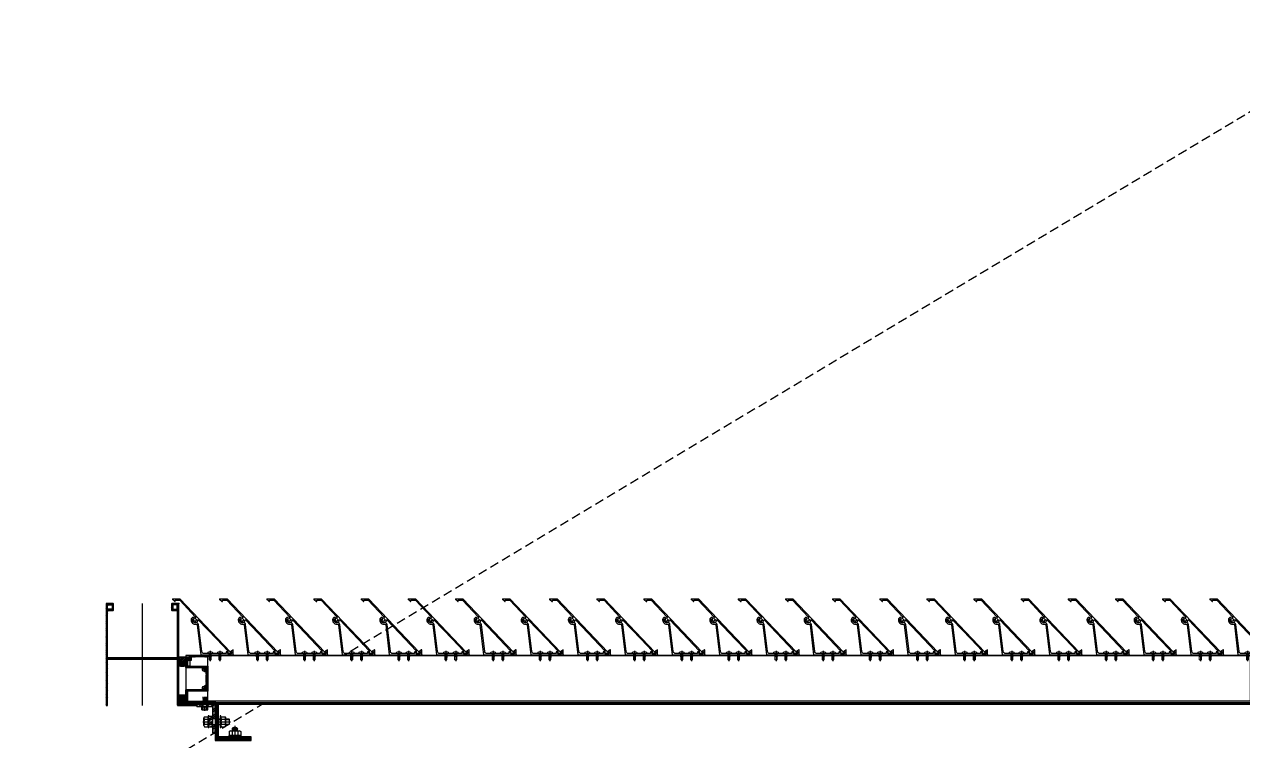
# Model space of a CAD drawing. Header units: millimetres. Extents: x 663313 to 1226001, y 1431724 to 1620898.
# Drawn here: x 710745 to 712425, y 1518600 to 1519588 of the extents above; entities that cross this region are included whole.
import ezdxf
from ezdxf.xclip import XClip

# ---------------------------------------------------------------- set-up
doc = ezdxf.new("R2010")
doc.units = ezdxf.units.MM
doc.header["$XCLIPFRAME"] = 0
doc.set_wipeout_variables(frame=1)
doc.linetypes.add('CENTER', pattern=[50.8, 31.75, -6.35, 6.35, -6.35])
doc.linetypes.add('HIDDEN', pattern=[0.375, 0.25, -0.125])
for name, color, linetype, plot in [('000 - STRUCTURE_STEEL_ACCESORIES_DEF_SUB', 7, 'Continuous', False), ('010 - ASPG_EXTR_DEF_SUB', 7, 'Continuous', False), ('010 - ASPG_FRAMING_DEF_SUB', 7, 'Continuous', False)]:
    doc.layers.add(name, color=color, linetype=linetype, plot=plot)
for name, color, linetype in [('000 - STRUCTURE_STEEL_ACCESORIES_MAIN_COLOR_2', 7, 'Continuous'), ('000 - STRUCTURE_STEEL_ACCESORIES_SUB_COLOR_3', 7, 'Continuous'), ('000 - STRUCTURE_STEEL_ACCESORIES_WIPEOUT_', 7, 'Continuous'), ('010 - ASPG_ACCESSORIES_HATCH_', 7, 'Continuous'), ('010 - ASPG_ACCESSORIES_MAIN_COLOR_1', 7, 'Continuous'), ('010 - ASPG_ACCESSORIES_SUB_COLOR_1', 7, 'Continuous'), ('010 - ASPG_ACCESSORIES_SUB_COLOR_2', 7, 'Continuous'), ('010 - ASPG_ACCESSORIES_SYMBOL_', 7, 'Continuous'), ('010 - ASPG_ACCESSORIES_WIPEOUT_', 7, 'Continuous'), ('010 - ASPG_EXTR_MAIN_COLOR_2', 7, 'Continuous'), ('010 - ASPG_FASTERN_HIDDEN_', 7, 'Continuous'), ('010 - ASPG_FASTERN_MAIN_COLOR_1', 7, 'Continuous'), ('010 - ASPG_FASTERN_SUB_COLOR_2', 7, 'Continuous'), ('010 - ASPG_FRAMING_CUT_COLOR_4', 7, 'Continuous'), ('010 - ASPG_FRAMING_HATCH_', 7, 'Continuous'), ('010 - ASPG_FRAMING_MAIN_COLOR_2', 7, 'Continuous'), ('010 - ASPG_FRAMING_SUB_COLOR_2', 7, 'Continuous'), ('010 - ASPG_FRAMING_WIPEOUT_', 7, 'Continuous'), ('BOLT & SCREW', 7, 'Continuous'), ('Center Line', 7, 'CENTER'), ('DIM', 7, 'Continuous'), ('tube-stopper', 7, 'Continuous')]:
    doc.layers.add(name, color=color, linetype=linetype)
doc.layers.add('12-GRID', color=7, linetype='CENTER', lineweight=13)
doc.layers.add('SCREW', color=7, linetype='Continuous', lineweight=5)
pattern_1 = [(45, (68845973.911, -106253.634), (-4.0411152545, 4.0411152545), []), (45, (68845976.6053, -106253.634), (-4.0411152545, 4.0411152545), [])]

# ---------------------------------------------------------------- blocks, each defined once
blk = doc.blocks.new('W-1-PP18-ST_ENT4_REV00_20260531-225334_LOPF_PL')
at = {"layer": 'DIM', "color": 7, "linetype": 'HIDDEN', "ltscale": 50}
blk.add_line((-3080.3, -13100), (16344.6, -1449.9), dxfattribs=at)
blk = doc.blocks.new('*U6326')
at = {"layer": '12-GRID', "color": 7, "linetype": 'CENTER'}
for p, q in [((0, -6.2), (0, 2.2)), ((-4.2, -2), (4.2, -2))]:
    blk.add_line(p, q, dxfattribs=at)
at = {"layer": 'BOLT & SCREW', "color": 7}
for p, q in [((-0.6, -1.8), (-1.8, -1.6)), ((-0.6, -2.2), (-1.8, -2.4)), ((-0.5, -1.8), (-0.9, -1.6)), ((-0.5, -2.2), (-0.9, -2.4)), ((-0.2, -1.4), (-0.4, -0.2)), ((-0.2, -1.5), (-0.4, -1.1)), ((-0.2, -2.5), (-0.4, -2.9)), ((-0.2, -2.6), (-0.4, -3.8)), ((0.2, -1.4), (0.4, -0.2)), ((0.2, -1.5), (0.4, -1.1)), ((0.4, -2.9), (0.2, -2.5)), ((0.2, -2.6), (0.4, -3.8)), ((0.5, -1.8), (0.9, -1.6)), ((0.5, -2.2), (0.9, -2.4)), ((0.6, -1.8), (1.8, -1.6)), ((0.6, -2.2), (1.8, -2.4))]:
    blk.add_line(p, q, dxfattribs=at)
for points in [[(-1.8, -1.6), (-0.9, -1.6, 0.414214), (-0.4, -1.1), (-0.4, -0.2), (0.4, -0.2), (0.4, -1.1, 0.414214), (0.9, -1.6), (1.8, -1.6), (1.8, -2.4), (0.9, -2.4, 0.414214), (0.4, -2.9), (0.4, -3.8), (-0.4, -3.8), (-0.4, -2.9, 0.414214), (-0.9, -2.4), (-1.8, -2.4)], [(0.2, -2.5, -0.414214), (0.5, -2.2), (0.6, -2.2), (0.6, -1.8), (0.5, -1.8, -0.414214), (0.2, -1.5), (0.2, -1.4), (-0.2, -1.4), (-0.2, -1.5, -0.414214), (-0.5, -1.8), (-0.6, -1.8), (-0.6, -2.2), (-0.5, -2.2, -0.414214), (-0.2, -2.5), (-0.2, -2.6), (0.2, -2.6)]]:
    blk.add_lwpolyline(points, format="xyb", close=True, dxfattribs=at)
blk.add_circle((0, -2), 3.5, dxfattribs=at)
blk = doc.blocks.new('000_ASPG_TYP_FILES_20260218-010703_FRAME_EXTR_')
at = {"layer": '010 - ASPG_FRAMING_HATCH_'}
h = blk.add_hatch(dxfattribs=at)
h.set_pattern_fill('ANSI32', scale=0.1, angle=180)
edge = h.paths.add_edge_path()
edge.add_line((2, 16), (2, 2))
edge.add_line((2, 2), (39.7, 2))
edge.add_arc((39.7, 1.7), 0.3, 0, 90, ccw=False)
edge.add_line((40, 1.7), (40, 0.3))
edge.add_arc((39.7, 0.3), 0.3, -90, 0, ccw=False)
edge.add_line((39.7, 0), (0.3, 0))
edge.add_arc((0.3, 0.3), 0.3, 180, 270, ccw=False)
edge.add_line((0, 0.3), (0, 17.7))
edge.add_arc((0.3, 17.7), 0.3, 90, 180, ccw=False)
edge.add_line((0.3, 18), (22.6, 18))
edge.add_arc((22.6, 18.5), 0.5, 270, 380.2095)
edge.add_arc((26.2, 19.8), 3.35, 182.0638, 200.2095, ccw=False)
edge.add_arc((23.6, 19.7), 0.76, 2.0638, 182.0638, ccw=False)
edge.add_arc((26.2, 19.8), 1.83, 182.0638, 447.9362)
edge.add_arc((26.3, 22.4), 0.76, 87.9362, 267.9362, ccw=False)
edge.add_arc((26.2, 19.8), 3.35, 69.7905, 87.9362, ccw=False)
edge.add_arc((27.5, 23.4), 0.5, 249.7905, 360)
edge.add_line((28, 23.4), (28, 26.7))
edge.add_line((28, 26.7), (28.5, 27.2))
edge.add_line((28.5, 27.2), (28, 27.7))
edge.add_line((28, 27.7), (28, 38.6))
edge.add_line((28, 38.6), (28.5, 39.1))
edge.add_line((28.5, 39.1), (28, 39.6))
edge.add_line((28, 39.6), (28, 42.9))
edge.add_arc((27.5, 42.9), 0.5, 0, 110.2095)
edge.add_arc((26.2, 46.5), 3.35, 272.0638, 290.2095, ccw=False)
edge.add_arc((26.3, 43.9), 0.76, 92.0638, 272.0638, ccw=False)
edge.add_arc((26.2, 46.5), 1.83, 272.0638, 537.9362)
edge.add_arc((23.6, 46.6), 0.76, 177.9362, 357.9362, ccw=False)
edge.add_arc((26.2, 46.5), 3.35, 159.7905, 177.9362, ccw=False)
edge.add_arc((22.6, 47.8), 0.5, 339.7905, 450)
edge.add_line((22.6, 48.3), (0.3, 48.3))
edge.add_arc((0.3, 48.6), 0.3, 180, 270, ccw=False)
edge.add_line((0, 48.6), (0, 60))
edge.add_arc((0.3, 60), 0.3, 90, 180, ccw=False)
edge.add_line((0.3, 60.3), (5, 60.3))
edge.add_line((5, 60.3), (5, 65))
edge.add_arc((5.3, 65), 0.3, 90, 180, ccw=False)
edge.add_line((5.3, 65.3), (30, 65.3))
edge.add_line((30, 65.3), (30, 63.6))
edge.add_arc((29.7, 63.6), 0.3, -90, 0, ccw=False)
edge.add_line((29.7, 63.3), (7.3, 63.3))
edge.add_arc((7.3, 63), 0.3, 90, 180)
edge.add_line((7, 63), (7, 58.3))
edge.add_line((7, 58.3), (2.3, 58.3))
edge.add_arc((2.3, 58), 0.3, 90, 180)
edge.add_line((2, 58), (2, 50.6))
edge.add_arc((2.3, 50.6), 0.3, 180, 270)
edge.add_line((2.3, 50.3), (29.7, 50.3))
edge.add_arc((29.7, 50), 0.3, 0, 90, ccw=False)
edge.add_line((30, 50), (30, 26.7))
edge.add_line((30, 26.7), (30, 16.3))
edge.add_arc((29.7, 16.3), 0.3, -90, 0, ccw=False)
edge.add_line((29.7, 16), (2, 16))
at = {"layer": '010 - ASPG_FRAMING_CUT_COLOR_4', "color": 7}
blk.add_lwpolyline([(2, 16), (2, 2), (39.7, 2, -0.414214), (40, 1.7), (40, 0.3, -0.414214), (39.7, 0), (0.3, 0, -0.414214), (0, 0.3), (0, 17.7, -0.414214), (0.3, 18), (22.6, 18, 0.52173), (23, 18.7, -0.079342), (22.8, 19.7, -1), (24.3, 19.8, 2.296346), (26.2, 21.7, -1), (26.3, 23.2, -0.079342), (27.3, 23, 0.52173), (28, 23.4), (28, 26.7), (28.5, 27.2), (28, 27.7), (28, 38.6), (28.5, 39.1), (28, 39.6), (28, 42.9, 0.52173), (27.3, 43.3, -0.079342), (26.3, 43.1, -1), (26.2, 44.6, 2.296346), (24.3, 46.5, -1), (22.8, 46.6, -0.079342), (23, 47.6, 0.52173), (22.6, 48.3), (0.3, 48.3, -0.414214), (0, 48.6), (0, 60, -0.414214), (0.3, 60.3), (5, 60.3), (5, 65, -0.414214), (5.3, 65.3), (30, 65.3), (30, 63.6, -0.414214), (29.7, 63.3), (7.3, 63.3, 0.414214), (7, 63), (7, 58.3), (2.3, 58.3, 0.414214), (2, 58), (2, 50.6, 0.414214), (2.3, 50.3), (29.7, 50.3, -0.414214), (30, 50), (30, 26.7), (30, 16.3, -0.414214), (29.7, 16)], format="xyb", close=True, dxfattribs=at)
at = {"color": 7}
for p in [(26.2, 48.5), (26.2, 21.8)]:
    blk.add_blockref('*U6326', p, dxfattribs=at)
blk = doc.blocks.new('PZG35-9D5')
at = {"layer": 'Center Line', "color": 7}
blk.add_line((0, 3.7), (0, -10.5), dxfattribs=at)
at = {"layer": 'SCREW', "color": 7}
for p, q in [((-1.4, 0), (-1.4, -1.1)), ((1.4, 0), (1.4, -0.6)), ((-1.9, -1.4), (1.9, -0.9)), ((-1.9, -1.4), (-1.4, -1.1)), ((-1.9, -1.4), (-1.4, -1.7)), ((-1.9, -2.7), (1.9, -2.2)), ((-1.9, -2.7), (-1.4, -2.4)), ((-1.9, -2.7), (-1.4, -3)), ((-1.9, -4), (-1.4, -3.7)), ((-1.9, -4), (-1, -3.9)), ((-1.9, -4), (-1.4, -4.3)), ((-1.4, -1.1), (1.4, -0.6)), ((-1.4, -1.7), (1.4, -1.2)), ((-1.4, -1.7), (-1.4, -2.4)), ((-1.4, -2.4), (1.4, -1.9)), ((-1.4, -3), (1.4, -2.5)), ((-1.4, -3), (-1.4, -3.7)), ((-1.4, -3.7), (-0.8, -3.6)), ((-1.4, -4.3), (-1.4, -8.1)), ((-1.4, -4.3), (-1.2, -4.3)), ((0, -9.5), (-1.4, -8.1)), ((0, -9.5), (1.4, -8.1)), ((0.6, -3.3), (1.4, -3.2)), ((0.7, -3.7), (1.9, -3.5)), ((0.7, -3.9), (1.4, -3.8)), ((0.7, -4.6), (1.4, -4.5)), ((0.7, -5), (1.9, -4.8)), ((0.7, -5.2), (1.4, -5.1)), ((1.9, -0.9), (1.4, -0.6)), ((1.9, -0.9), (1.4, -1.2)), ((1.4, -1.2), (1.4, -1.9)), ((1.9, -2.2), (1.4, -1.9)), ((1.9, -2.2), (1.4, -2.5)), ((1.4, -2.5), (1.4, -3.2)), ((1.9, -3.5), (1.4, -3.2)), ((1.9, -3.5), (1.4, -3.8)), ((1.4, -3.8), (1.4, -4.5)), ((1.9, -4.8), (1.4, -4.5)), ((1.9, -4.8), (1.4, -5.1)), ((1.4, -5.1), (1.4, -8.1))]:
    blk.add_line(p, q, dxfattribs=at)
blk.add_lwpolyline([(0, -9.5), (0.7, -5.2), (0.7, -3.6, 0.417657), (0.4, -3.3, 0.108102), (-0.8, -3.6), (-1.4, -4.7)], format="xyb", dxfattribs=at)
blk = doc.blocks.new('*U6169')
at = {"layer": 'SCREW', "color": 7}
blk.add_lwpolyline([(3, 1.8, 0.09906), (0.8, 2.5), (0.8, 2.3), (-0.8, 2.3), (-0.8, 2.5, 0.09906), (-3, 1.8, 0.266588), (-3.5, 1), (-3.5, 0.2, 0.414214), (-3.3, 0), (3.3, 0, 0.414214), (3.5, 0.2), (3.5, 1, 0.266588)], format="xyb", close=True, dxfattribs=at)
blk.add_blockref('PZG35-9D5', (0, 0), dxfattribs=at)
blk = doc.blocks.new('*U6175')
at = {"color": 7}
blk.add_point((0, 0), dxfattribs=at)
at = {"layer": '010 - ASPG_ACCESSORIES_MAIN_COLOR_1', "color": 7}
blk.add_lwpolyline([(-39.7, -0.6, 0.414214), (-40, -0.9), (-40, -7.4, 0.57735), (-39.7, -7.6), (-36.6, -5.8, 0.767327), (-36.8, -5.3), (-37.9, -5.3, -0.414214), (-38.2, -5), (-38.2, -2.8, -0.414214), (-38, -2.6), (-32.2, -2.6, -0.388879), (-32, -2.8), (-31.8, -4.3, 0.388879), (-31.3, -4.8), (-30.3, -4.8, 0.414214), (-30, -4.5), (-30, -2.9, -0.414214), (-29.7, -2.6), (0.4, -2.6, -0.378969), (3.4, -5.2), (8, -42.5, 0.446593), (11.6, -45.1, -0.489802), (16.1, -48.7), (16.1, -49.4, -0.18248), (15.8, -50, -0.267949), (15.3, -50.2, 1.122115), (15.1, -52.3, 0.405004), (18.1, -49.4), (18.1, -48.7, 0.489805), (11.2, -43.1, -0.446597), (9.9, -42.3), (4.9, -0.8, 0.364176), (4.6, -0.6)], format="xyb", close=True, dxfattribs=at)
at = {"layer": '010 - ASPG_EXTR_DEF_SUB', "color": 7}
for p in [(-40, -0.5), (43.4, -76.9), (43.4, -77.5)]:
    blk.add_point(p, dxfattribs=at)
at = {"layer": '010 - ASPG_EXTR_MAIN_COLOR_2', "color": 7}
blk.add_lwpolyline([(11.4, -48.2), (11.5, -47.4), (12.2, -47.6), (12.3, -46.8, -0.535538), (14.2, -49.2, 0.991572), (15.7, -49.6, 1.157025), (8.8, -48.8, -0.688558), (8.3, -49), (-17.1, -22.2), (-32.3, -6.1), (-32.3, -2.9, 0.414312), (-32.6, -2.6), (-37.5, -2.6, 0.414116), (-37.8, -2.9), (-37.8, -4.3, 0.414214), (-37.5, -4.6), (-36, -4.6, -0.205895), (-35.8, -4.7), (33.2, -77.5), (43.1, -77.5, 0.668179), (43.4, -77), (40.5, -74.2, 0.668179), (40, -74.4), (40, -76), (33.9, -76), (11.9, -52.8, -0.558354), (12.1, -52, 0.766275), (12, -50.4, -0.438583), (10.7, -48.1)], format="xyb", close=True, dxfattribs=at)
at = {"layer": 'SCREW', "color": 7, "rotation": 180}
for p in [(-21.6, -2.5), (-8.2, -2.5)]:
    blk.add_blockref('*U6169', p, dxfattribs=at)
blk = doc.blocks.new('000_ASPG_TYP_FILES_FRAMING_EXTR_BREAKLINE_TYPE_2')
at = {"layer": '010 - ASPG_FRAMING_HATCH_', "transparency": 33554585}
h = blk.add_hatch(dxfattribs=at)
h.set_pattern_fill('ANSI32', scale=0.25)
h.paths.add_polyline_path([(131, 91, 0.414214), (132, 90), (140, 90, 0.414214), (141, 91), (141, 100), (2, 100), (2, 125), (0, 125), (0, 99, 0.414214), (1, 98), (63, 98, -0.414214), (64, 97), (64, 3, -0.414214), (63, 2), (0, 2), (0, 0), (141, 0), (141, 9, 0.414214), (140, 10), (132, 10, 0.414214), (131, 9), (131, 3, -0.414214), (130, 2), (67, 2, -0.414214), (66, 3), (66, 97, -0.414214), (67, 98), (130, 98, -0.414214), (131, 97)])
h.paths.add_polyline_path([(133, 92), (133, 98), (139, 98), (139, 92)], flags=16)
h.paths.add_polyline_path([(133, 8), (139, 8), (139, 2), (133, 2)], flags=16)
at = {"layer": '010 - ASPG_FRAMING_HATCH_'}
h = blk.add_hatch(dxfattribs=at)
h.set_pattern_fill('ANSI37', scale=0.595498, angle=-90)
h.set_pattern_definition([(315, (1257419.1929, -519973.9224), (1.3369313545, 1.3369313545), []), (45, (1257419.1929, -519973.9224), (-1.3369313545, 1.3369313545), [])])
edge = h.paths.add_edge_path()
edge.add_ellipse((11.5, 105), major_axis=(0, -5), ratio=0.644482, start_angle=180, end_angle=360, ccw=False)
edge.add_line((11.5, 110), (2, 110))
edge.add_arc((-7.9, 105), 11.1, -26.7963, 26.7963, ccw=False)
edge.add_line((2, 100), (11.5, 100))
h = blk.add_hatch(dxfattribs=at)
h.set_pattern_fill('HONEY', scale=0.238199, angle=-90)
h.set_pattern_definition([(270, (1257419.4425, -519993.9224), (0.65495992507, -1.1344238721), [0.7562825814, -1.5125651628]), (30, (1257419.4425, -519993.9224), (0.65495992936, 1.1344238696), [0.7562825814, -1.5125651628]), (330, (1257419.4425, -519993.9224), (1.30991985442, -2.48e-09), [-1.5125651628, 0.7562825814])])
edge = h.paths.add_edge_path()
edge.add_ellipse((11.8, 105), major_axis=(0, -5), ratio=0.644482, start_angle=0, end_angle=360, ccw=False)
h = blk.add_hatch(dxfattribs=at)
h.set_pattern_fill('HONEY', scale=0.238199, angle=-90)
h.set_pattern_definition([(270, (1257419.24324, -519991.6224), (0.65495992507, -1.1344238721), [0.7562825814, -1.5125651628]), (30, (1257419.24324, -519991.6224), (0.65495992936, 1.1344238696), [0.7562825814, -1.5125651628]), (330, (1257419.24324, -519991.6224), (1.30991985442, -2.48e-09), [-1.5125651628, 0.7562825814])])
edge = h.paths.add_edge_path()
edge.add_ellipse((57.5, 105), major_axis=(0, -5), ratio=0.644482, start_angle=0, end_angle=360)
h = blk.add_hatch(dxfattribs=at)
h.set_pattern_fill('ANSI37', scale=0.595498, angle=-90)
h.set_pattern_definition([(315, (1257419.4929, -519971.6224), (1.3369313545, 1.3369313545), []), (45, (1257419.4929, -519971.6224), (-1.3369313545, 1.3369313545), [])])
edge = h.paths.add_edge_path()
edge.add_ellipse((57.8, 105), major_axis=(0, -5), ratio=0.644482, start_angle=0, end_angle=180)
edge.add_line((57.8, 110), (62, 110))
edge.add_arc((62, 110.3), 0.3, -90, 0)
edge.add_line((62.3, 110.3), (62.3, 111))
edge.add_line((62.3, 111), (61.8, 111.5))
edge.add_line((61.8, 111.5), (62.3, 112))
edge.add_line((62.3, 112), (61.8, 112.5))
edge.add_line((61.8, 112.5), (62.3, 113))
edge.add_line((62.3, 113), (61.8, 113.5))
edge.add_line((61.8, 113.5), (62.3, 114))
edge.add_line((62.3, 114), (62.3, 115))
edge.add_line((62.3, 115), (63.3, 115))
edge.add_line((63.3, 115), (63.8, 115.5))
edge.add_line((63.8, 115.5), (64.3, 115))
edge.add_line((64.3, 115), (64.8, 115.5))
edge.add_line((64.8, 115.5), (65.3, 115))
edge.add_line((65.3, 115), (65.8, 115.5))
edge.add_line((65.8, 115.5), (66.3, 115))
edge.add_line((66.3, 115), (67, 115))
edge.add_arc((67, 115.3), 0.3, -90, 0)
edge.add_line((67.3, 115.3), (67.3, 110))
edge.add_arc((77.2, 105), 11.1, 153.2037, 206.7963)
edge.add_line((67.3, 100), (57.8, 100))
at = {"color": 7}
blk.add_point((141, 100), dxfattribs=at)
at = {"layer": '010 - ASPG_FRAMING_CUT_COLOR_4', "color": 7}
blk.add_lwpolyline([(0, 0), (0, 2), (63, 2, 0.414214), (64, 3), (64, 97, 0.414214), (63, 98), (1, 98, -0.414214), (0, 99), (0, 125), (2, 125), (2, 100), (141, 100), (141, 91, -0.414214), (140, 90), (132, 90, -0.414214), (131, 91), (131, 97, 0.414214), (130, 98), (67, 98, 0.414214), (66, 97), (66, 3, 0.414214), (67, 2), (130, 2, 0.414214), (131, 3), (131, 9, -0.414214), (132, 10), (140, 10, -0.414214), (141, 9), (141, 0)], format="xyb", close=True, dxfattribs=at)
for points in [[(139, 98), (139, 92), (133, 92), (133, 98)], [(139, 2), (139, 8), (133, 8), (133, 2)]]:
    blk.add_lwpolyline(points, close=True, dxfattribs=at)
at = {"layer": '010 - ASPG_FRAMING_DEF_SUB', "color": 7, "transparency": 33554457}
blk.add_line((0, 50), (141, 50), dxfattribs=at)
for points in [[(2, 100), (15, 100), (15, 110), (2, 110)], [(54.3, 100), (67.3, 100), (67.3, 115.5), (54.3, 115.5)]]:
    blk.add_lwpolyline(points, close=True, dxfattribs=at)
at = {"layer": '010 - ASPG_FRAMING_SUB_COLOR_2', "color": 7}
for points in [[(11.8, 100), (2, 100, 0.238199), (2, 110), (11.8, 110)], [(57.5, 100), (67.3, 100, -0.238199), (67.3, 110), (67.3, 115.3, -0.414214), (67, 115), (66.3, 115), (65.8, 115.5), (65.3, 115), (64.8, 115.5), (64.3, 115), (63.8, 115.5), (63.3, 115), (62.3, 115), (62.3, 114), (61.8, 113.5), (62.3, 113), (61.8, 112.5), (62.3, 112), (61.8, 111.5), (62.3, 111), (62.3, 110.3, -0.414214), (62, 110), (57.5, 110)]]:
    blk.add_lwpolyline(points, format="xyb", dxfattribs=at)
at = {"layer": '010 - ASPG_FRAMING_SUB_COLOR_2', "color": 7, "extrusion": (0, 0, -1)}
blk.add_ellipse((11.8, 105), major_axis=(0, -5), ratio=0.644482, dxfattribs=at)
at = {"layer": '010 - ASPG_FRAMING_SUB_COLOR_2', "color": 7}
blk.add_ellipse((57.5, 105), major_axis=(0, -5), ratio=0.644482, dxfattribs=at)
blk = doc.blocks.new('*U5880')
at = {"color": 7}
blk.add_wipeout([(1557, 4), (60, 4), (60, 69.3), (1557, 69.3)], dxfattribs=at).dxf.layer = '010 - ASPG_FRAMING_WIPEOUT_'
at = {"layer": '010 - ASPG_FRAMING_MAIN_COLOR_2', "color": 7}
blk.add_lwpolyline([(1527, 69.3), (90, 69.3), (90, 6), (1527, 6)], close=True, dxfattribs=at)
at = {"layer": '010 - ASPG_FRAMING_SUB_COLOR_2', "color": 7}
for points in [[(1557, 4), (60, 4), (60, 69.3), (1557, 69.3)], [(60, 2), (60, 4), (1557, 4), (1557, 2)]]:
    blk.add_lwpolyline(points, close=True, dxfattribs=at)
at = {"color": 7, "xscale": -1, "rotation": 180}
for p in [(101.8, 69.3), (166.8, 69.3), (231.8, 69.3), (296.8, 69.3), (361.8, 69.3), (426.8, 69.3), (491.8, 69.3), (556.8, 69.3), (621.8, 69.3), (686.8, 69.3), (751.8, 69.3), (816.8, 69.3), (881.8, 69.3), (946.8, 69.3), (1011.8, 69.3), (1076.8, 69.3), (1141.8, 69.3), (1206.8, 69.3), (1271.8, 69.3), (1336.8, 69.3), (1401.8, 69.3), (1466.8, 69.3), (1531.8, 69.3)]:
    blk.add_blockref('*U6175', p, dxfattribs=at)
at = {"color": 7, "rotation": 89.99999999999999}
blk.add_blockref('000_ASPG_TYP_FILES_FRAMING_EXTR_BREAKLINE_TYPE_2', (1667, 0), dxfattribs=at)
at = {"color": 7, "xscale": -1}
blk.add_blockref('000_ASPG_TYP_FILES_20260218-010703_FRAME_EXTR_', (1557, 4), dxfattribs=at)
blk = doc.blocks.new('W-1-PP18-ST_ENT4_REV00_20260604-235409_LOPF_ASPG_')
at = {"color": 7, "xscale": -1.000000000000001}
blk.add_blockref('*U5880', (14587, -3377), dxfattribs=at)
blk = doc.blocks.new('*U4563')
at = {"layer": '010 - ASPG_ACCESSORIES_SUB_COLOR_2', "color": 7}
for p, q in [((-2.1, -1.5), (-2.1, 0)), ((2.1, -1), (2.1, 0)), ((-2.7, -1.9), (2.7, -1.4)), ((-2.7, -1.9), (-2.1, -1.5)), ((-2.7, -1.9), (-2.1, -2.3)), ((-2.7, -3.7), (2.7, -3.2)), ((-2.7, -3.7), (-2.1, -3.3)), ((-2.7, -3.7), (-2.1, -4.1)), ((-2.7, -5.5), (2.7, -5)), ((-2.7, -5.5), (2.7, -5)), ((-2.7, -5.5), (-2.1, -5.1)), ((-2.7, -5.5), (-2.1, -5.1)), ((-2.7, -5.5), (-2.1, -5.9)), ((-2.7, -5.5), (-2.1, -5.9)), ((-2.7, -7.3), (2.7, -6.8)), ((-2.7, -7.3), (-2.1, -6.9)), ((-2.7, -7.3), (-2.1, -7.7)), ((-2.7, -9.1), (-2.1, -8.7)), ((-2.7, -9.1), (-1.6, -9)), ((-2.7, -9.1), (-2.1, -9.5)), ((-2.7, -10.9), (-2.1, -10.5)), ((-2.7, -10.9), (-1.8, -10.8)), ((-2.7, -10.9), (-2.1, -11.3)), ((-2.1, -1.5), (2.1, -1)), ((-2.1, -2.3), (2.1, -1.8)), ((-2.1, -3.3), (-2.1, -2.3)), ((-2.1, -3.3), (2.1, -2.8)), ((-2.1, -4.1), (2.1, -3.6)), ((-2.1, -5.1), (-2.1, -4.1)), ((-2.1, -5.1), (2.1, -4.6)), ((-2.1, -5.1), (2.1, -4.6)), ((-2.1, -5.9), (2.1, -5.4)), ((-2.1, -5.9), (2.1, -5.4)), ((-2.1, -6.9), (-2.1, -5.9)), ((-2.1, -6.9), (-2.1, -5.9)), ((-2.1, -6.9), (2.1, -6.4)), ((-2.1, -7.7), (2.1, -7.2)), ((-2.1, -8.7), (-2.1, -7.7)), ((-2.1, -8.7), (-1.1, -8.6)), ((-2.1, -9.5), (-1.6, -9.4)), ((-2.1, -10.5), (-2.1, -9.5)), ((-2.1, -10.5), (-1.8, -10.5)), ((-2.1, -11.3), (-1.9, -11.2)), ((-2.1, -12.4), (-2.1, -11.3)), ((-2.1, -12.4), (-2.1, -15.6)), ((0, -17.2), (-2.1, -15.6)), ((0, -17.2), (2.1, -15.6)), ((0.4, -8.4), (2.1, -8.2)), ((0.7, -8.8), (2.7, -8.6)), ((0.7, -9.1), (2.1, -9)), ((0.7, -10.2), (2.1, -10)), ((0.7, -10.6), (2.7, -10.4)), ((0.7, -10.9), (2.1, -10.8)), ((2.7, -1.4), (2.1, -1)), ((2.7, -1.4), (2.1, -1.8)), ((2.1, -2.8), (2.1, -1.8)), ((2.7, -3.2), (2.1, -2.8)), ((2.7, -3.2), (2.1, -3.6)), ((2.1, -4.6), (2.1, -3.6)), ((2.7, -5), (2.1, -4.6)), ((2.7, -5), (2.1, -4.6)), ((2.7, -5), (2.1, -5.4)), ((2.7, -5), (2.1, -5.4)), ((2.1, -6.4), (2.1, -5.4)), ((2.1, -6.4), (2.1, -5.4)), ((2.7, -6.8), (2.1, -6.4)), ((2.7, -6.8), (2.1, -7.2)), ((2.1, -8.2), (2.1, -7.2)), ((2.7, -8.6), (2.1, -8.2)), ((2.7, -8.6), (2.1, -9)), ((2.1, -10), (2.1, -9)), ((2.7, -10.4), (2.1, -10)), ((2.7, -10.4), (2.1, -10.8)), ((2.1, -10.8), (2.1, -15.6))]:
    blk.add_line(p, q, dxfattribs=at)
blk.add_lwpolyline([(0, -17.2), (0.7, -11.5), (0.7, -8.7, 0.417657), (0.4, -8.4, 0.070993), (-1.5, -8.7), (-2.1, -12.4)], format="xyb", dxfattribs=at)
at = {"layer": '010 - ASPG_ACCESSORIES_SYMBOL_', "color": 7, "linetype": 'CENTER'}
blk.add_line((0, 6.1), (0, -18.2), dxfattribs=at)
at = {"layer": '010 - ASPG_FASTERN_MAIN_COLOR_1', "color": 7}
for p, q in [((-5.5, 0.5), (-5.5, 0)), ((5.5, 0), (-5.5, 0)), ((-5.2, 0.9), (-4.2, 1.2)), ((5.2, 0.9), (-5.2, 0.9)), ((-4.2, 5), (-4.2, 1.2)), ((4.2, 1.2), (-4.2, 1.2)), ((3.1, 5.5), (-3.1, 5.5)), ((-2.6, 0.9), (-2.1, 1.2)), ((-2.1, 5), (-2.1, 1.2)), ((2.1, 5), (2.1, 1.2)), ((2.4, 0.9), (2.1, 1.2)), ((4.2, 5), (4.2, 1.2)), ((5.2, 0.9), (4.2, 1.2)), ((5.5, 0.5), (5.5, 0))]:
    blk.add_line(p, q, dxfattribs=at)
for centre, radius, start, end in [((-5.2, 0.5), 0.3, 90, 180), ((-3.1, 3.9), 1.56, 48.0171, 131.9829), ((0, -0.2), 5.63, 68.2799, 111.7201), ((3.1, 3.9), 1.56, 48.0171, 131.9829), ((5.2, 0.5), 0.3, 0, 90)]:
    blk.add_arc(centre, radius, start, end, dxfattribs=at)
blk = doc.blocks.new('G$C7D677D58')
at = {"layer": 'tube-stopper'}
h = blk.add_hatch(dxfattribs=at)
h.set_pattern_fill('ANSI35', scale=0.02, angle=280.6768, style=0)
h.set_pattern_definition([(145.676841, (67.453535, -13.0942606), (0.00281929957, 0.00412935224), []), (145.676841, (67.4500606, -13.0949156), (0.00281929957, 0.00412935224), [0.00625, -0.00125, 0, -0.00125])])
h.paths.add_polyline_path([(0.0299, 0.0155), (0.0245, 0.0155), (0.0245, 0.0006), (0.0299, 0.0006)])
at = {"layer": '000 - STRUCTURE_STEEL_ACCESORIES_DEF_SUB', "color": 7, "ltscale": 0.1}
blk.add_line((0.0383, 0.008), (0, 0.008, 0), dxfattribs=at)
at = {"layer": '000 - STRUCTURE_STEEL_ACCESORIES_SUB_COLOR_3', "color": 7}
for p, q in [((0.0024, 0.012, 0), (0.0016, 0.0112, 0)), ((0.0016, 0.0048, 0), (0.0016, 0.0112, 0)), ((0.0069, 0.0112, 0), (0.0016, 0.0112, 0)), ((0.0069, 0.0048, 0), (0.0016, 0.0048, 0)), ((0.0024, 0.004, 0), (0.0016, 0.0048, 0)), ((0.0069, 0.012, 0), (0.0024, 0.012, 0)), ((0.0069, 0.004, 0), (0.0024, 0.004, 0)), ((0.0069, 0.0028, 0), (0.0069, 0.0132, 0)), ((0.0125, 0.0149, 0), (0.0077, 0.0149, 0)), ((0.0125, 0.0115, 0), (0.0077, 0.0115, 0)), ((0.0125, 0.0045, 0), (0.0077, 0.0045, 0)), ((0.0125, 0.0011, 0), (0.0077, 0.0011, 0)), ((0.0133, 0, 0), (0.0133, 0.016, 0)), ((0.0133, 0.016, 0), (0.0145, 0.016, 0)), ((0.0133, 0.0028, 0), (0.0133, 0.0132, 0)), ((0.0145, 0, 0), (0.0133, 0, 0)), ((0.0145, 0.016, 0), (0.0145, 0, 0)), ((0.0299, 0), (0.0299, 0.016)), ((0.0299, 0.016), (0.0311, 0.016)), ((0.0311, 0), (0.0299, 0)), ((0.0311, 0.016), (0.0311, 0)), ((0.0311, 0.0011), (0.0311, 0.0149)), ((0.0359, 0.0149), (0.0311, 0.0149)), ((0.0359, 0.0115), (0.0311, 0.0115)), ((0.0359, 0.0045), (0.0311, 0.0045)), ((0.0359, 0.0011), (0.0311, 0.0011)), ((0.0367, 0.0028), (0.0367, 0.0132))]:
    blk.add_line(p, q, dxfattribs=at)
at = {"layer": '000 - STRUCTURE_STEEL_ACCESORIES_SUB_COLOR_3', "color": 7, "linetype": 'HIDDEN'}
for p, q in [((0.0299, 0.012), (0.0145, 0.012, 0)), ((0.0299, 0.0112), (0.0145, 0.0112, 0)), ((0.0299, 0.0048), (0.0145, 0.0048, 0)), ((0.0299, 0.004), (0.0145, 0.004, 0))]:
    blk.add_line(p, q, dxfattribs=at)
at = {"layer": '000 - STRUCTURE_STEEL_ACCESORIES_SUB_COLOR_3', "color": 7, "elevation": 0}
for points in [[(0.0077, 0.0149, 0.46188), (0.0077, 0.0115, 0.23094), (0.0077, 0.0045, 0.46188), (0.0077, 0.0011)], [(0.0125, 0.0149, -0.46188), (0.0125, 0.0115, -0.23094), (0.0125, 0.0045, -0.46188), (0.0125, 0.0011)], [(0.0359, 0.0149, -0.46188), (0.0359, 0.0115, -0.23094), (0.0359, 0.0045, -0.46188), (0.0359, 0.0011)]]:
    blk.add_lwpolyline(points, format="xyb", dxfattribs=at)
at = {"layer": 'tube-stopper', "color": 7}
blk.add_lwpolyline([(0.0299, 0.0155), (0.0245, 0.0155), (0.0245, 0.0006), (0.0299, 0.0006)], close=True, dxfattribs=at)
blk = doc.blocks.new('010 - ASPG_ACCESSORIES_BRACKET_FOR_FRAME_TYPE-1_CUT-VIEW')
at = {"color": 7}
blk.add_wipeout([(0, 25), (0, 0), (40, 0), (40, 3), (3, 3), (3, 25)], dxfattribs=at).dxf.layer = '010 - ASPG_ACCESSORIES_WIPEOUT_'
at = {"layer": '010 - ASPG_ACCESSORIES_HATCH_'}
h = blk.add_hatch(dxfattribs=at)
h.set_pattern_fill('ANSI32', scale=0.03)
h.set_pattern_definition(pattern_1)
h.paths.add_polyline_path([(1.5, 16.1), (1.1, 16.7), (0.7, 16.1), (0, 16.1), (0, 25), (3, 25), (3, 16.1)])
h = blk.add_hatch(dxfattribs=at)
h.set_pattern_fill('ANSI32', scale=0.03)
h.set_pattern_definition(pattern_1)
h.paths.add_polyline_path([(0, 0), (0, 11.8), (0.2, 11.9), (1.2, 11.9), (1.6, 11.3), (2, 11.9), (3, 11.9), (3, 3), (19.7, 3), (19.7, 0)])
h = blk.add_hatch(dxfattribs=at)
h.set_pattern_fill('ANSI32', scale=0.03)
h.set_pattern_definition(pattern_1)
h.paths.add_polyline_path([(28.7, 0), (28.7, 3), (40, 3), (40, 0)])
at = {"layer": '010 - ASPG_ACCESSORIES_MAIN_COLOR_1', "color": 7}
blk.add_lwpolyline([(0, 25), (0, 0), (40, 0), (40, 3), (3, 3), (3, 25)], close=True, dxfattribs=at)
at = {"layer": '010 - ASPG_ACCESSORIES_SUB_COLOR_1', "color": 7}
for points in [[(1.5, 16.1), (1.1, 16.7), (0.7, 16.1), (0, 16.1), (0, 25), (3, 25), (3, 16.1)], [(0, 0), (0, 11.8), (0.2, 11.9), (1.2, 11.9), (1.6, 11.3), (2, 11.9), (3, 11.9), (3, 3), (19.7, 3), (19.7, 0)], [(28.7, 0), (28.7, 3), (40, 3), (40, 0)]]:
    blk.add_lwpolyline(points, close=True, dxfattribs=at)
blk = doc.blocks.new('000_ASPG_TYP_FILES_EXPANSION_BOLT_1')
at = {"layer": '010 - ASPG_FASTERN_HIDDEN_', "color": 7, "linetype": 'CENTER'}
blk.add_line((-15.3, 0), (74.9, 0), dxfattribs=at)
at = {"layer": '010 - ASPG_FASTERN_MAIN_COLOR_1', "color": 7}
for p, q in [((-8, 7.2), (-7.4, 7.9)), ((-8, 7.2), (-8, -7.2)), ((-7.4, 7.9), (-2.2, 7.9)), ((-7.4, 3.9), (-2.2, 3.9)), ((-1.6, 7.2), (-2.2, 7.9)), ((-1.6, 7.2), (-1.6, -7.2)), ((-7.4, -7.9), (-8, -7.2)), ((-7.4, -3.9), (-2.2, -3.9)), ((-7.4, -7.9), (-2.2, -7.9)), ((-2.2, -7.9), (-1.6, -7.2))]:
    blk.add_line(p, q, dxfattribs=at)
blk.add_lwpolyline([(-1.6, -8.4), (0, -8.4), (0, 8.4), (-1.6, 8.4)], close=True, dxfattribs=at)
for centre, radius, start, end in [((-4.7, 5.9), 3.33, 143.8846, 216.1154), ((4.4, 0), 12.4, 161.4826, 198.5174), ((-4.9, 5.9), 3.33, 323.8846, 36.1154), ((-14, 0), 12.4, 341.4826, 18.5174), ((-4.7, -5.9), 3.33, 143.8846, 216.1154), ((-4.9, -5.9), 3.33, 323.8846, 36.1154)]:
    blk.add_arc(centre, radius, start, end, dxfattribs=at)
at = {"layer": '010 - ASPG_FASTERN_SUB_COLOR_2', "color": 7}
for p, q in [((-13, 2), (-12.2, 2.8)), ((-13, -2), (-13, 2)), ((-11.7, 2.8), (-12.2, -2.8)), ((-12.2, 2.8), (-11.7, 2.8)), ((-10.9, 4), (-11.7, 2.8)), ((-10.9, 4), (-11.6, -4)), ((-10.3, 2.8), (-10.9, 4)), ((-10.3, 2.8), (-10.8, -2.8)), ((-9.5, 4), (-10.3, 2.8)), ((-9.5, 4), (-10.2, -4)), ((-8.9, 2.8), (-9.5, 4)), ((-8.9, 2.8), (-9.4, -2.8)), ((-8.2, 4), (-8.9, 2.8)), ((-8.2, 4), (-8.8, -4)), ((0.7, 4), (-0.1, 2.8)), ((0.7, 4), (0, -4)), ((1.3, 2.8), (0.7, 4)), ((1.3, 2.8), (0.8, -2.8)), ((2, 4), (1.3, 2.8)), ((2, 4), (1.4, -4)), ((2.6, 2.8), (2, 4)), ((2.6, 2.8), (2.2, -2.8)), ((3.4, 4), (2.6, 2.8)), ((3.4, 4), (2.7, -4)), ((4, 2.8), (3.4, 4)), ((4, 2.8), (3.5, -2.8)), ((4.8, 4), (4, 2.8)), ((4.8, 4), (4.1, -4)), ((5.4, 2.8), (4.8, 4)), ((5.4, 2.8), (4.9, -2.8)), ((6.2, 4), (5.4, 2.8)), ((6.2, 4), (5.5, -4)), ((6.8, 2.8), (6.2, 4)), ((6.8, 2.8), (6.3, -2.8)), ((7.6, 4), (6.8, 2.8)), ((7.6, 4), (6.9, -4)), ((8.2, 2.8), (7.6, 4)), ((8.2, 2.8), (7.7, -2.8)), ((9, 4), (8.2, 2.8)), ((9, 4), (8.3, -4)), ((9.6, 2.8), (9, 4)), ((9.6, 2.8), (9.1, -2.8)), ((10.4, 4), (9.6, 2.8)), ((10.4, 4), (9.7, -4)), ((11, 2.8), (10.4, 4)), ((11, 2.8), (10.5, -2.8)), ((11.7, 4), (11, 2.8)), ((11.7, 4), (11.1, -4)), ((12.3, 2.8), (11.7, 4)), ((12.3, 2.8), (11.9, -2.8)), ((13.1, 4), (12.3, 2.8)), ((13.1, 4), (12.4, -4)), ((13.1, 4), (47.5, 4)), ((47.5, 3), (47.5, 4)), ((50.5, 3), (47.5, 3)), ((50.5, 4), (60.3, 4.6)), ((50.5, 2), (50.5, 4)), ((50.5, 2), (51.5, 2)), ((50.5, -4), (50.5, 1)), ((50.7, 1.2), (51, 1.2)), ((52, 0.2), (52, -0.7)), ((52.5, 1), (52.5, 0)), ((54.7, -0.3), (55.3, 1.3)), ((55, -1.1), (55.7, 0.8)), ((56.2, 2), (57.5, 2)), ((56.7, 1.4), (57.1, 1.4)), ((58.1, 0.5), (58.2, -0.8)), ((58.5, 1), (58.5, 0)), ((60.3, 4.6), (60.3, -1.1)), ((67.5, 4), (60.3, 3.3)), ((67.5, -4), (67.5, 4)), ((-13, -2), (-12.2, -2.8)), ((-11.6, -4), (-12.2, -2.8)), ((-10.8, -2.8), (-11.6, -4)), ((-10.2, -4), (-10.8, -2.8)), ((-9.4, -2.8), (-10.2, -4)), ((-8.8, -4), (-9.4, -2.8)), ((-8, -2.8), (-8.8, -4)), ((0.8, -2.8), (0, -4)), ((1.4, -4), (0.8, -2.8)), ((2.2, -2.8), (1.4, -4)), ((2.7, -4), (2.2, -2.8)), ((3.5, -2.8), (2.7, -4)), ((4.1, -4), (3.5, -2.8)), ((4.9, -2.8), (4.1, -4)), ((5.5, -4), (4.9, -2.8)), ((6.3, -2.8), (5.5, -4)), ((6.9, -4), (6.3, -2.8)), ((7.7, -2.8), (6.9, -4)), ((8.3, -4), (7.7, -2.8)), ((9.1, -2.8), (8.3, -4)), ((9.7, -4), (9.1, -2.8)), ((10.5, -2.8), (9.7, -4)), ((11.1, -4), (10.5, -2.8)), ((11.9, -2.8), (11.1, -4)), ((12.4, -4), (11.9, -2.8)), ((12.5, -4), (47.5, -4)), ((47.5, -4), (47.5, -3)), ((47.5, -3), (50.5, -3)), ((60.3, -4.7), (50.5, -4)), ((53, -1.7), (54.1, -1.7)), ((53.5, -1), (53.8, -1)), ((59.2, -1.7), (60.3, -1.7)), ((59.5, -1), (60.3, -1.1)), ((60.3, -1.7), (60.3, -4.7)), ((60.3, -3.3), (67.5, -4))]:
    blk.add_line(p, q, dxfattribs=at)
for centre, start, end in [((51, 0.2), 0, 121.9394), ((51.5, 1), 0, 90), ((56.2, 1), 90, 161.5651), ((56.7, 0.4), 90, 159.1163), ((57.1, 0.4), 3.0186, 90), ((57.5, 1), 0, 90), ((53, -0.7), 180, 270), ((53.5, 0), 180, 270), ((53.8, 0), 270, 341.5651), ((54.1, -0.7), 270, 339.1163), ((59.2, -0.7), 183.0186, 270), ((59.5, 0), 180, 267.8255)]:
    blk.add_arc(centre, 1, start, end, dxfattribs=at)
blk = doc.blocks.new('*U5728')
at = {"color": 7, "xscale": -1, "rotation": 270}
blk.add_blockref('*U4563', (3, 11), dxfattribs=at)
at = {"color": 7}
blk.add_wipeout([(45, 75), (45, 30), (0, 30), (0, 25), (50, 25), (50, 75)], dxfattribs=at).dxf.layer = '000 - STRUCTURE_STEEL_ACCESORIES_WIPEOUT_'
at = {"layer": '010 - ASPG_ACCESSORIES_HATCH_'}
h = blk.add_hatch(dxfattribs=at)
h.set_pattern_fill('ANSI32', scale=0.03, angle=-90)
h.set_pattern_definition([(315, (-106132.4893, -14494238.6785), (1.01027881362, 1.01027881362), []), (315, (-106132.4893, -14494239.352), (1.01027881362, 1.01027881362), [])])
h.paths.add_polyline_path([(45, 75), (45, 30), (0, 30), (0, 25), (50, 25), (50, 75)])
at = {"layer": '000 - STRUCTURE_STEEL_ACCESORIES_MAIN_COLOR_2', "color": 7}
blk.add_lwpolyline([(45, 75), (45, 30), (0, 30), (0, 25), (50, 25), (50, 75)], close=True, dxfattribs=at)
at = {"color": 7}
blk.add_blockref('000_ASPG_TYP_FILES_EXPANSION_BOLT_1', (45, 52.5), dxfattribs=at)
at = {"color": 7, "xscale": -1000, "yscale": 1000, "zscale": 1000, "rotation": 90}
blk.add_blockref('G$C7D677D58', (32.2, 46.5, 0), dxfattribs=at)
at = {"color": 7, "xscale": -1, "rotation": 180}
blk.add_blockref('010 - ASPG_ACCESSORIES_BRACKET_FOR_FRAME_TYPE-1_CUT-VIEW', (0, 25), dxfattribs=at)

msp = doc.modelspace()

# ---------------------------------------------------------------- block references
at = {"color": 7}
msp.add_blockref('W-1-PP18-ST_ENT4_REV00_20260531-225334_LOPF_PL', (697937.9499, 1522025.7857), dxfattribs=at)

# ---------------------------------------------------------------- next in the draw order: block references
msp.add_blockref('W-1-PP18-ST_ENT4_REV00_20260604-235409_LOPF_ASPG_', (697937.9499, 1522025.7857), dxfattribs=at)

# ---------------------------------------------------------------- next in the draw order: block references
ref = msp.add_blockref('*U5728', (710982.9499, 1518650.7857), dxfattribs=dict(at, xscale=-1, yscale=-1, rotation=90))
XClip(ref).set_block_clipping_path([(-9.984903123, -49.2404316715), (50, 75)])

doc.saveas('drawing.dxf')
